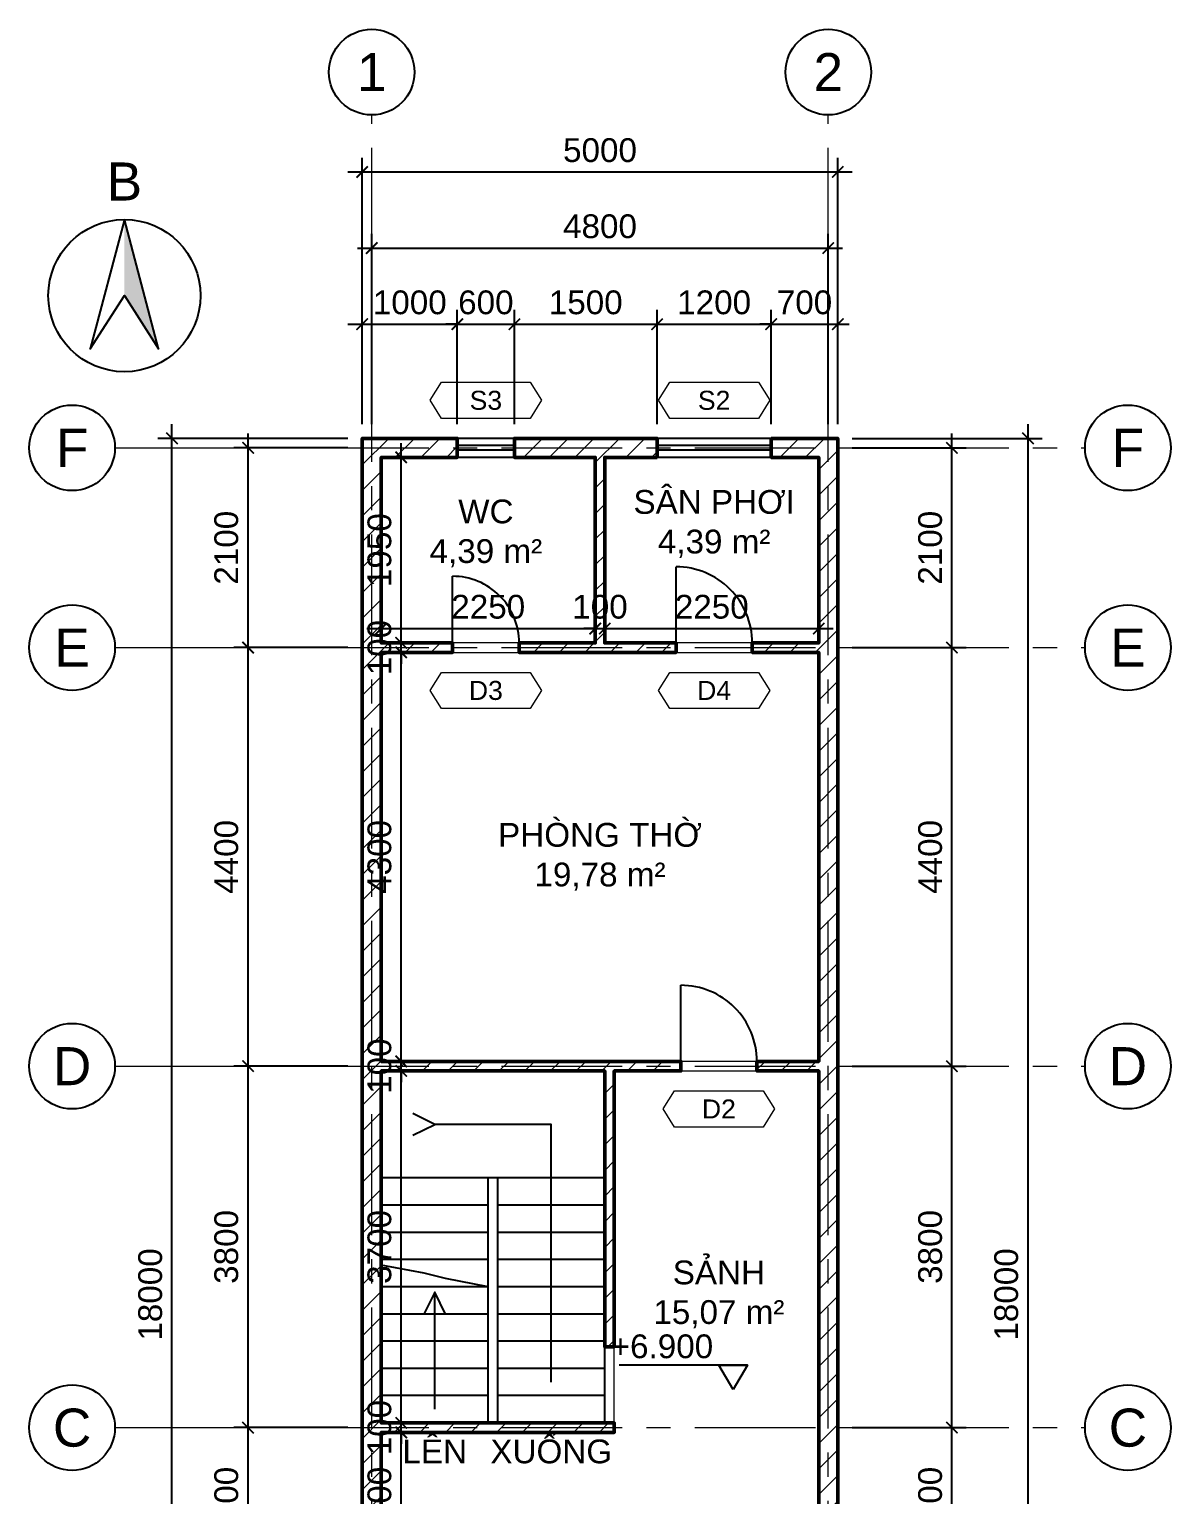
# Model space of a CAD drawing. Header units: millimetres. Extents: x -4035 to 257357, y -7136 to 22735.
# Drawn here: x 28500 to 40500, y 6895 to 22300 of the extents above; entities that cross this region are included whole.
import ezdxf
from ezdxf.enums import TextEntityAlignment as Align

# ---------------------------------------------------------------- set-up
doc = ezdxf.new("R2010")
doc.units = ezdxf.units.MM
doc.header["$LTSCALE"] = 40
doc.linetypes.add('CENTER', pattern=[50.8, 31.75, -6.35, 6.35, -6.35])
doc.linetypes.add('HIDDEN', pattern=[9.525, 6.35, -3.175])
for name, color, linetype, lineweight in [('A-ANNO-DIMS', 1, 'Continuous', 18), ('A-ANNO-ROOM', 7, 'Continuous', 25), ('A-ANNO-SYMB', 7, 'Continuous', 25), ('A-ANNO-TEXT', 7, 'Continuous', 18), ('A-DOOR', 3, 'Continuous', 25), ('A-FLOR-STRS', 6, 'Continuous', 25), ('A-GLAZ', 4, 'Continuous', 25), ('A-OPEN', 8, 'HIDDEN', 18), ('A-WALL', 7, 'Continuous', 50), ('A-WALL-PATT', 8, 'Continuous', 9), ('S-GRID', 1, 'CENTER', 18), ('S-GRID-IDEN', 7, 'Continuous', 25)]:
    doc.layers.add(name, color=color, linetype=linetype, lineweight=lineweight)
doc.layers.add('A-AREA', color=30, linetype='Continuous', lineweight=9, plot=False)
doc.styles.add('MCP-ARIAL', font='arial.ttf')
doc.dimstyles.new('MCP-1-100', dxfattribs={"dimscale": 100, "dimtxt": 2.5, "dimasz": 1.2, "dimexe": 1.5, "dimexo": 1.5, "dimgap": 1, "dimtad": 1, "dimdec": 0, "dimdsep": 46, "dimtxsty": 'MCP-ARIAL', "dimblk": 'ARCHTICK', "dimblk1": 'ARCHTICK', "dimblk2": 'ARCHTICK', "dimcen": 0.09, "dimdle": 1.5, "dimclrd": 256, "dimclre": 256, "dimclrt": 256, "dimadec": 0, "dimazin": 0, "dimtfac": 1, "dimtdec": 4, "dimtix": 1, "dimtmove": 2, "dimatfit": 3, "dimfxl": 1, "dimtolj": 1, "dimtzin": 0, "dimarcsym": 0})

# ---------------------------------------------------------------- blocks, each defined once
blk = doc.blocks.new('MCP_CUA_DI_800')
blk.add_line((0, 0), (0, 800))
blk.add_arc((0, 0), 800, 359.9964, 90.0036)
at = {"style": 'MCP-ARIAL', "flags": 1}
for tag, p in [('MA', (400, -100)), ('LOAI', (400, -220)), ('RONG', (400, -340))]:
    blk.add_attdef(tag, p, '', height=80, dxfattribs=at)
blk = doc.blocks.new('MCP_THE_LG_3')
blk.add_lwpolyline([(-5.85, 0), (-4.65, 1.9), (4.65, 1.9), (5.85, 0), (4.65, -1.9), (-4.65, -1.9)], close=True)
at = {"style": 'MCP-ARIAL'}
blk.add_attdef('MA', text='', height=2, dxfattribs=at).set_placement((0, 0), align=Align.MIDDLE_CENTER)
blk = doc.blocks.new('MCP_CUA_DI_700')
blk.add_line((0, 0), (0, 700))
blk.add_arc((0, 0), 700, 359.9929, 90.0071)
at = {"style": 'MCP-ARIAL', "flags": 1}
for tag, p in [('MA', (350, -100)), ('LOAI', (350, -220)), ('RONG', (350, -340))]:
    blk.add_attdef(tag, p, '', height=80, dxfattribs=at)
blk = doc.blocks.new('MCP_CUA_SO_600_200')
for p, q in [((0, 200), (600, 200)), ((0, 125), (600, 125)), ((0, 75), (600, 75)), ((0, 0), (600, 0))]:
    blk.add_line(p, q)
at = {"style": 'MCP-ARIAL', "flags": 1}
for tag, p in [('MA', (300, -100)), ('LOAI', (300, -220)), ('RONG', (300, -340))]:
    blk.add_attdef(tag, p, '', height=80, dxfattribs=at)
blk = doc.blocks.new('MCP_CUA_SO_1200_200')
for p, q in [((0, 200), (1200, 200)), ((0, 125), (1200, 125)), ((0, 75), (1200, 75)), ((0, 0), (1200, 0))]:
    blk.add_line(p, q)
at = {"style": 'MCP-ARIAL', "flags": 1}
for tag, p in [('MA', (600, -100)), ('LOAI', (600, -220)), ('RONG', (600, -340))]:
    blk.add_attdef(tag, p, '', height=80, dxfattribs=at)
blk = doc.blocks.new('_ArchTick')
at = {"color": 0, "linetype": 'ByBlock', "const_width": 0.15}
blk.add_lwpolyline([(-0.5, -0.5), (0.5, 0.5)], dxfattribs=at)
blk = doc.blocks.new('*D97')
at = {"layer": 'A-ANNO-DIMS', "lineweight": -2, "transparency": 16777216}
for p, q in [((30800, 5850), (30800, 7750)), ((31850, 7600), (30650, 7600)), ((31850, 6000), (30650, 6000))]:
    blk.add_line(p, q, dxfattribs=at)
at = {"layer": 'Defpoints', "color": 0, "transparency": 16777216}
for p in [(30800, 7600), (32000, 7600), (32000, 6000)]:
    blk.add_point(p, dxfattribs=at)
at = {"layer": 'A-ANNO-DIMS', "lineweight": -2, "transparency": 16777216, "xscale": 120, "yscale": 120, "zscale": 120}
for p, rotation in [((30800, 7600), 90), ((30800, 6000), 270)]:
    blk.add_blockref('_ArchTick', p, dxfattribs=dict(at, rotation=rotation))
at = {"layer": 'A-ANNO-DIMS', "transparency": 16777216, "insert": (30572, 6800), "char_height": 250, "attachment_point": 5, "rotation": 90, "style": 'MCP-ARIAL'}
blk.add_mtext('\\A1;1600', dxfattribs=at)
blk = doc.blocks.new('*D98')
at = {"layer": 'A-ANNO-DIMS', "lineweight": -2, "transparency": 16777216}
for p, q in [((31850, 11400), (30650, 11400)), ((30800, 7450), (30800, 11550)), ((31850, 7600), (30650, 7600))]:
    blk.add_line(p, q, dxfattribs=at)
at = {"layer": 'Defpoints', "color": 0, "transparency": 16777216}
for p in [(30800, 11400), (32000, 11400), (32000, 7600)]:
    blk.add_point(p, dxfattribs=at)
at = {"layer": 'A-ANNO-DIMS', "lineweight": -2, "transparency": 16777216, "xscale": 120, "yscale": 120, "zscale": 120}
for p, rotation in [((30800, 11400), 90), ((30800, 7600), 270)]:
    blk.add_blockref('_ArchTick', p, dxfattribs=dict(at, rotation=rotation))
at = {"layer": 'A-ANNO-DIMS', "transparency": 16777216, "insert": (30572, 9500), "char_height": 250, "attachment_point": 5, "rotation": 90, "style": 'MCP-ARIAL'}
blk.add_mtext('\\A1;3800', dxfattribs=at)
blk = doc.blocks.new('*D99')
at = {"layer": 'A-ANNO-DIMS', "lineweight": -2, "transparency": 16777216}
for p, q in [((30800, 11250), (30800, 15950)), ((31850, 15800), (30650, 15800)), ((31850, 11400), (30650, 11400))]:
    blk.add_line(p, q, dxfattribs=at)
at = {"layer": 'Defpoints', "color": 0, "transparency": 16777216}
for p in [(30800, 15800), (32000, 15800), (32000, 11400)]:
    blk.add_point(p, dxfattribs=at)
at = {"layer": 'A-ANNO-DIMS', "lineweight": -2, "transparency": 16777216, "xscale": 120, "yscale": 120, "zscale": 120}
for p, rotation in [((30800, 15800), 90), ((30800, 11400), 270)]:
    blk.add_blockref('_ArchTick', p, dxfattribs=dict(at, rotation=rotation))
at = {"layer": 'A-ANNO-DIMS', "transparency": 16777216, "insert": (30572, 13600), "char_height": 250, "attachment_point": 5, "rotation": 90, "style": 'MCP-ARIAL'}
blk.add_mtext('\\A1;4400', dxfattribs=at)
blk = doc.blocks.new('*D100')
at = {"layer": 'A-ANNO-DIMS', "lineweight": -2, "transparency": 16777216}
for p, q in [((30800, 15650), (30800, 18050)), ((31850, 17900), (30650, 17900)), ((31850, 15800), (30650, 15800))]:
    blk.add_line(p, q, dxfattribs=at)
at = {"layer": 'Defpoints', "color": 0, "transparency": 16777216}
for p in [(30800, 17900), (32000, 17900), (32000, 15800)]:
    blk.add_point(p, dxfattribs=at)
at = {"layer": 'A-ANNO-DIMS', "lineweight": -2, "transparency": 16777216, "xscale": 120, "yscale": 120, "zscale": 120}
for p, rotation in [((30800, 17900), 90), ((30800, 15800), 270)]:
    blk.add_blockref('_ArchTick', p, dxfattribs=dict(at, rotation=rotation))
at = {"layer": 'A-ANNO-DIMS', "transparency": 16777216, "insert": (30572, 16850), "char_height": 250, "attachment_point": 5, "rotation": 90, "style": 'MCP-ARIAL'}
blk.add_mtext('\\A1;2100', dxfattribs=at)
blk = doc.blocks.new('*D101')
at = {"layer": 'A-ANNO-DIMS', "lineweight": -2, "transparency": 16777216}
for p, q in [((30000, -150), (30000, 18150)), ((31850, 18000), (29850, 18000)), ((31850, 0), (29850, 0))]:
    blk.add_line(p, q, dxfattribs=at)
at = {"layer": 'Defpoints', "color": 0, "transparency": 16777216}
for p in [(30000, 18000), (32000, 18000), (32000, 0)]:
    blk.add_point(p, dxfattribs=at)
at = {"layer": 'A-ANNO-DIMS', "lineweight": -2, "transparency": 16777216, "xscale": 120, "yscale": 120, "zscale": 120}
for p, rotation in [((30000, 18000), 90), ((30000, 0), 270)]:
    blk.add_blockref('_ArchTick', p, dxfattribs=dict(at, rotation=rotation))
at = {"layer": 'A-ANNO-DIMS', "transparency": 16777216, "insert": (29772, 9000), "char_height": 250, "attachment_point": 5, "rotation": 90, "style": 'MCP-ARIAL'}
blk.add_mtext('\\A1;18000', dxfattribs=at)
blk = doc.blocks.new('*D102')
at = {"layer": 'A-ANNO-DIMS', "lineweight": -2, "transparency": 16777216}
for p, q in [((32000, 18150), (32000, 19350)), ((33000, 18150), (33000, 19350)), ((31850, 19200), (33150, 19200))]:
    blk.add_line(p, q, dxfattribs=at)
at = {"layer": 'Defpoints', "color": 0, "transparency": 16777216}
for p in [(33000, 19200), (32000, 18000), (33000, 18000)]:
    blk.add_point(p, dxfattribs=at)
at = {"layer": 'A-ANNO-DIMS', "lineweight": -2, "transparency": 16777216, "xscale": 120, "yscale": 120, "zscale": 120, "rotation": 180}
blk.add_blockref('_ArchTick', (32000, 19200), dxfattribs=at)
at = {"layer": 'A-ANNO-DIMS', "lineweight": -2, "transparency": 16777216, "xscale": 120, "yscale": 120, "zscale": 120}
blk.add_blockref('_ArchTick', (33000, 19200), dxfattribs=at)
at = {"layer": 'A-ANNO-DIMS', "transparency": 16777216, "insert": (32500, 19428), "char_height": 250, "attachment_point": 5, "style": 'MCP-ARIAL'}
blk.add_mtext('\\A1;1000', dxfattribs=at)
blk = doc.blocks.new('*D103')
at = {"layer": 'A-ANNO-DIMS', "lineweight": -2, "transparency": 16777216}
for p, q in [((33000, 18150), (33000, 19350)), ((33600, 18150), (33600, 19350)), ((33000, 19200), (32880, 19200)), ((33000, 19200), (33600, 19200)), ((33600, 19200), (33720, 19200))]:
    blk.add_line(p, q, dxfattribs=at)
at = {"layer": 'Defpoints', "color": 0, "transparency": 16777216}
for p in [(33600, 19200), (33000, 18000), (33600, 18000)]:
    blk.add_point(p, dxfattribs=at)
at = {"layer": 'A-ANNO-DIMS', "lineweight": -2, "transparency": 16777216, "xscale": 120, "yscale": 120, "zscale": 120}
blk.add_blockref('_ArchTick', (33000, 19200), dxfattribs=at)
at = {"layer": 'A-ANNO-DIMS', "lineweight": -2, "transparency": 16777216, "xscale": 120, "yscale": 120, "zscale": 120, "rotation": 180}
blk.add_blockref('_ArchTick', (33600, 19200), dxfattribs=at)
at = {"layer": 'A-ANNO-DIMS', "transparency": 16777216, "insert": (33300, 19428), "char_height": 250, "attachment_point": 5, "style": 'MCP-ARIAL'}
blk.add_mtext('\\A1;600', dxfattribs=at)
blk = doc.blocks.new('*D104')
at = {"layer": 'A-ANNO-DIMS', "lineweight": -2, "transparency": 16777216}
for p, q in [((33600, 18150), (33600, 19350)), ((35100, 18150), (35100, 19350)), ((33450, 19200), (35250, 19200))]:
    blk.add_line(p, q, dxfattribs=at)
at = {"layer": 'Defpoints', "color": 0, "transparency": 16777216}
for p in [(35100, 19200), (33600, 18000), (35100, 18000)]:
    blk.add_point(p, dxfattribs=at)
at = {"layer": 'A-ANNO-DIMS', "lineweight": -2, "transparency": 16777216, "xscale": 120, "yscale": 120, "zscale": 120, "rotation": 180}
blk.add_blockref('_ArchTick', (33600, 19200), dxfattribs=at)
at = {"layer": 'A-ANNO-DIMS', "lineweight": -2, "transparency": 16777216, "xscale": 120, "yscale": 120, "zscale": 120}
blk.add_blockref('_ArchTick', (35100, 19200), dxfattribs=at)
at = {"layer": 'A-ANNO-DIMS', "transparency": 16777216, "insert": (34350, 19428), "char_height": 250, "attachment_point": 5, "style": 'MCP-ARIAL'}
blk.add_mtext('\\A1;1500', dxfattribs=at)
blk = doc.blocks.new('*D105')
at = {"layer": 'A-ANNO-DIMS', "lineweight": -2, "transparency": 16777216}
for p, q in [((35100, 18150), (35100, 19350)), ((36300, 18150), (36300, 19350)), ((34950, 19200), (36450, 19200))]:
    blk.add_line(p, q, dxfattribs=at)
at = {"layer": 'Defpoints', "color": 0, "transparency": 16777216}
for p in [(36300, 19200), (35100, 18000), (36300, 18000)]:
    blk.add_point(p, dxfattribs=at)
at = {"layer": 'A-ANNO-DIMS', "lineweight": -2, "transparency": 16777216, "xscale": 120, "yscale": 120, "zscale": 120, "rotation": 180}
blk.add_blockref('_ArchTick', (35100, 19200), dxfattribs=at)
at = {"layer": 'A-ANNO-DIMS', "lineweight": -2, "transparency": 16777216, "xscale": 120, "yscale": 120, "zscale": 120}
blk.add_blockref('_ArchTick', (36300, 19200), dxfattribs=at)
at = {"layer": 'A-ANNO-DIMS', "transparency": 16777216, "insert": (35700, 19428), "char_height": 250, "attachment_point": 5, "style": 'MCP-ARIAL'}
blk.add_mtext('\\A1;1200', dxfattribs=at)
blk = doc.blocks.new('*D106')
at = {"layer": 'A-ANNO-DIMS', "lineweight": -2, "transparency": 16777216}
for p, q in [((36300, 18150), (36300, 19350)), ((37000, 18150), (37000, 19350)), ((36300, 19200), (36180, 19200)), ((36300, 19200), (37000, 19200)), ((37000, 19200), (37120, 19200))]:
    blk.add_line(p, q, dxfattribs=at)
at = {"layer": 'Defpoints', "color": 0, "transparency": 16777216}
for p in [(37000, 19200), (36300, 18000), (37000, 18000)]:
    blk.add_point(p, dxfattribs=at)
at = {"layer": 'A-ANNO-DIMS', "lineweight": -2, "transparency": 16777216, "xscale": 120, "yscale": 120, "zscale": 120}
blk.add_blockref('_ArchTick', (36300, 19200), dxfattribs=at)
at = {"layer": 'A-ANNO-DIMS', "lineweight": -2, "transparency": 16777216, "xscale": 120, "yscale": 120, "zscale": 120, "rotation": 180}
blk.add_blockref('_ArchTick', (37000, 19200), dxfattribs=at)
at = {"layer": 'A-ANNO-DIMS', "transparency": 16777216, "insert": (36650, 19428), "char_height": 250, "attachment_point": 5, "style": 'MCP-ARIAL'}
blk.add_mtext('\\A1;700', dxfattribs=at)
blk = doc.blocks.new('*D107')
at = {"layer": 'A-ANNO-DIMS', "lineweight": -2, "transparency": 16777216}
for p, q in [((32100, 18150), (32100, 20150)), ((36900, 18150), (36900, 20150)), ((31950, 20000), (37050, 20000))]:
    blk.add_line(p, q, dxfattribs=at)
at = {"layer": 'Defpoints', "color": 0, "transparency": 16777216}
for p in [(36900, 20000), (32100, 18000), (36900, 18000)]:
    blk.add_point(p, dxfattribs=at)
at = {"layer": 'A-ANNO-DIMS', "lineweight": -2, "transparency": 16777216, "xscale": 120, "yscale": 120, "zscale": 120, "rotation": 180}
blk.add_blockref('_ArchTick', (32100, 20000), dxfattribs=at)
at = {"layer": 'A-ANNO-DIMS', "lineweight": -2, "transparency": 16777216, "xscale": 120, "yscale": 120, "zscale": 120}
blk.add_blockref('_ArchTick', (36900, 20000), dxfattribs=at)
at = {"layer": 'A-ANNO-DIMS', "transparency": 16777216, "insert": (34500, 20228), "char_height": 250, "attachment_point": 5, "style": 'MCP-ARIAL'}
blk.add_mtext('\\A1;4800', dxfattribs=at)
blk = doc.blocks.new('*D108')
at = {"layer": 'A-ANNO-DIMS', "lineweight": -2, "transparency": 16777216}
for p, q in [((31850, 20800), (37150, 20800)), ((32000, 18150), (32000, 20950)), ((37000, 18150), (37000, 20950))]:
    blk.add_line(p, q, dxfattribs=at)
at = {"layer": 'Defpoints', "color": 0, "transparency": 16777216}
for p in [(37000, 20800), (32000, 18000), (37000, 18000)]:
    blk.add_point(p, dxfattribs=at)
at = {"layer": 'A-ANNO-DIMS', "lineweight": -2, "transparency": 16777216, "xscale": 120, "yscale": 120, "zscale": 120, "rotation": 180}
blk.add_blockref('_ArchTick', (32000, 20800), dxfattribs=at)
at = {"layer": 'A-ANNO-DIMS', "lineweight": -2, "transparency": 16777216, "xscale": 120, "yscale": 120, "zscale": 120}
blk.add_blockref('_ArchTick', (37000, 20800), dxfattribs=at)
at = {"layer": 'A-ANNO-DIMS', "transparency": 16777216, "insert": (34500, 21028), "char_height": 250, "attachment_point": 5, "style": 'MCP-ARIAL'}
blk.add_mtext('\\A1;5000', dxfattribs=at)
blk = doc.blocks.new('*D110')
at = {"layer": 'A-ANNO-DIMS', "lineweight": -2, "transparency": 16777216}
for p, q in [((38200, 5850), (38200, 7750)), ((37150, 7600), (38350, 7600)), ((37150, 6000), (38350, 6000))]:
    blk.add_line(p, q, dxfattribs=at)
at = {"layer": 'Defpoints', "color": 0, "transparency": 16777216}
for p in [(37000, 7600), (38200, 7600), (37000, 6000)]:
    blk.add_point(p, dxfattribs=at)
at = {"layer": 'A-ANNO-DIMS', "lineweight": -2, "transparency": 16777216, "xscale": 120, "yscale": 120, "zscale": 120}
for p, rotation in [((38200, 7600), 90), ((38200, 6000), 270)]:
    blk.add_blockref('_ArchTick', p, dxfattribs=dict(at, rotation=rotation))
at = {"layer": 'A-ANNO-DIMS', "transparency": 16777216, "insert": (37972, 6800), "char_height": 250, "attachment_point": 5, "rotation": 90, "style": 'MCP-ARIAL'}
blk.add_mtext('\\A1;1600', dxfattribs=at)
blk = doc.blocks.new('*D111')
at = {"layer": 'A-ANNO-DIMS', "lineweight": -2, "transparency": 16777216}
for p, q in [((37150, 11400), (38350, 11400)), ((38200, 7450), (38200, 11550)), ((37150, 7600), (38350, 7600))]:
    blk.add_line(p, q, dxfattribs=at)
at = {"layer": 'Defpoints', "color": 0, "transparency": 16777216}
for p in [(37000, 11400), (38200, 11400), (37000, 7600)]:
    blk.add_point(p, dxfattribs=at)
at = {"layer": 'A-ANNO-DIMS', "lineweight": -2, "transparency": 16777216, "xscale": 120, "yscale": 120, "zscale": 120}
for p, rotation in [((38200, 11400), 90), ((38200, 7600), 270)]:
    blk.add_blockref('_ArchTick', p, dxfattribs=dict(at, rotation=rotation))
at = {"layer": 'A-ANNO-DIMS', "transparency": 16777216, "insert": (37972, 9500), "char_height": 250, "attachment_point": 5, "rotation": 90, "style": 'MCP-ARIAL'}
blk.add_mtext('\\A1;3800', dxfattribs=at)
blk = doc.blocks.new('*D112')
at = {"layer": 'A-ANNO-DIMS', "lineweight": -2, "transparency": 16777216}
for p, q in [((38200, 11250), (38200, 15950)), ((37150, 15800), (38350, 15800)), ((37150, 11400), (38350, 11400))]:
    blk.add_line(p, q, dxfattribs=at)
at = {"layer": 'Defpoints', "color": 0, "transparency": 16777216}
for p in [(37000, 15800), (38200, 15800), (37000, 11400)]:
    blk.add_point(p, dxfattribs=at)
at = {"layer": 'A-ANNO-DIMS', "lineweight": -2, "transparency": 16777216, "xscale": 120, "yscale": 120, "zscale": 120}
for p, rotation in [((38200, 15800), 90), ((38200, 11400), 270)]:
    blk.add_blockref('_ArchTick', p, dxfattribs=dict(at, rotation=rotation))
at = {"layer": 'A-ANNO-DIMS', "transparency": 16777216, "insert": (37972, 13600), "char_height": 250, "attachment_point": 5, "rotation": 90, "style": 'MCP-ARIAL'}
blk.add_mtext('\\A1;4400', dxfattribs=at)
blk = doc.blocks.new('*D113')
at = {"layer": 'A-ANNO-DIMS', "lineweight": -2, "transparency": 16777216}
for p, q in [((38200, 15650), (38200, 18050)), ((37150, 17900), (38350, 17900)), ((37150, 15800), (38350, 15800))]:
    blk.add_line(p, q, dxfattribs=at)
at = {"layer": 'Defpoints', "color": 0, "transparency": 16777216}
for p in [(37000, 17900), (38200, 17900), (37000, 15800)]:
    blk.add_point(p, dxfattribs=at)
at = {"layer": 'A-ANNO-DIMS', "lineweight": -2, "transparency": 16777216, "xscale": 120, "yscale": 120, "zscale": 120}
for p, rotation in [((38200, 17900), 90), ((38200, 15800), 270)]:
    blk.add_blockref('_ArchTick', p, dxfattribs=dict(at, rotation=rotation))
at = {"layer": 'A-ANNO-DIMS', "transparency": 16777216, "insert": (37972, 16850), "char_height": 250, "attachment_point": 5, "rotation": 90, "style": 'MCP-ARIAL'}
blk.add_mtext('\\A1;2100', dxfattribs=at)
blk = doc.blocks.new('*D114')
at = {"layer": 'A-ANNO-DIMS', "lineweight": -2, "transparency": 16777216}
for p, q in [((39000, -150), (39000, 18150)), ((37150, 18000), (39150, 18000)), ((37150, 0), (39150, 0))]:
    blk.add_line(p, q, dxfattribs=at)
at = {"layer": 'Defpoints', "color": 0, "transparency": 16777216}
for p in [(37000, 18000), (39000, 18000), (37000, 0)]:
    blk.add_point(p, dxfattribs=at)
at = {"layer": 'A-ANNO-DIMS', "lineweight": -2, "transparency": 16777216, "xscale": 120, "yscale": 120, "zscale": 120}
for p, rotation in [((39000, 18000), 90), ((39000, 0), 270)]:
    blk.add_blockref('_ArchTick', p, dxfattribs=dict(at, rotation=rotation))
at = {"layer": 'A-ANNO-DIMS', "transparency": 16777216, "insert": (38772, 9000), "char_height": 250, "attachment_point": 5, "rotation": 90, "style": 'MCP-ARIAL'}
blk.add_mtext('\\A1;18000', dxfattribs=at)
blk = doc.blocks.new('*D118')
at = {"layer": 'A-ANNO-DIMS', "lineweight": -2, "transparency": 16777216}
blk.add_line((32410, 5900), (32410, 7700), dxfattribs=at)
at = {"layer": 'Defpoints', "color": 0, "transparency": 16777216}
for p in [(32410, 7550), (32410, 7550), (32410, 6050)]:
    blk.add_point(p, dxfattribs=at)
at = {"layer": 'A-ANNO-DIMS', "lineweight": -2, "transparency": 16777216, "xscale": 120, "yscale": 120, "zscale": 120}
for p, rotation in [((32410, 7550), 90), ((32410, 6050), 270)]:
    blk.add_blockref('_ArchTick', p, dxfattribs=dict(at, rotation=rotation))
at = {"layer": 'A-ANNO-DIMS', "transparency": 16777216, "insert": (32182, 6800), "char_height": 250, "attachment_point": 5, "rotation": 90, "style": 'MCP-ARIAL'}
blk.add_mtext('\\A1;1500', dxfattribs=at)
blk = doc.blocks.new('*D119')
at = {"layer": 'A-ANNO-DIMS', "lineweight": -2, "transparency": 16777216}
for p, q in [((32410, 7650), (32410, 7770)), ((32410, 7550), (32410, 7650)), ((32410, 7550), (32410, 7430))]:
    blk.add_line(p, q, dxfattribs=at)
at = {"layer": 'Defpoints', "color": 0, "transparency": 16777216}
for p in [(32410, 7650), (32410, 7650), (32410, 7550)]:
    blk.add_point(p, dxfattribs=at)
at = {"layer": 'A-ANNO-DIMS', "lineweight": -2, "transparency": 16777216, "xscale": 120, "yscale": 120, "zscale": 120}
for p, rotation in [((32410, 7650), 270), ((32410, 7550), 90)]:
    blk.add_blockref('_ArchTick', p, dxfattribs=dict(at, rotation=rotation))
at = {"layer": 'A-ANNO-DIMS', "transparency": 16777216, "insert": (32182, 7600), "char_height": 250, "attachment_point": 5, "rotation": 90, "style": 'MCP-ARIAL'}
blk.add_mtext('\\A1;100', dxfattribs=at)
blk = doc.blocks.new('*D120')
at = {"layer": 'A-ANNO-DIMS', "lineweight": -2, "transparency": 16777216}
blk.add_line((32410, 7500), (32410, 11500), dxfattribs=at)
at = {"layer": 'Defpoints', "color": 0, "transparency": 16777216}
for p in [(32410, 11350), (32410, 11350), (32410, 7650)]:
    blk.add_point(p, dxfattribs=at)
at = {"layer": 'A-ANNO-DIMS', "lineweight": -2, "transparency": 16777216, "xscale": 120, "yscale": 120, "zscale": 120}
for p, rotation in [((32410, 11350), 90), ((32410, 7650), 270)]:
    blk.add_blockref('_ArchTick', p, dxfattribs=dict(at, rotation=rotation))
at = {"layer": 'A-ANNO-DIMS', "transparency": 16777216, "insert": (32182, 9500), "char_height": 250, "attachment_point": 5, "rotation": 90, "style": 'MCP-ARIAL'}
blk.add_mtext('\\A1;3700', dxfattribs=at)
blk = doc.blocks.new('*D121')
at = {"layer": 'A-ANNO-DIMS', "lineweight": -2, "transparency": 16777216}
for p, q in [((32410, 11450), (32410, 11570)), ((32410, 11350), (32410, 11450)), ((32410, 11350), (32410, 11230))]:
    blk.add_line(p, q, dxfattribs=at)
at = {"layer": 'Defpoints', "color": 0, "transparency": 16777216}
for p in [(32410, 11450), (32410, 11450), (32410, 11350)]:
    blk.add_point(p, dxfattribs=at)
at = {"layer": 'A-ANNO-DIMS', "lineweight": -2, "transparency": 16777216, "xscale": 120, "yscale": 120, "zscale": 120}
for p, rotation in [((32410, 11450), 270), ((32410, 11350), 90)]:
    blk.add_blockref('_ArchTick', p, dxfattribs=dict(at, rotation=rotation))
at = {"layer": 'A-ANNO-DIMS', "transparency": 16777216, "insert": (32182, 11400), "char_height": 250, "attachment_point": 5, "rotation": 90, "style": 'MCP-ARIAL'}
blk.add_mtext('\\A1;100', dxfattribs=at)
blk = doc.blocks.new('*D122')
at = {"layer": 'A-ANNO-DIMS', "lineweight": -2, "transparency": 16777216}
blk.add_line((32410, 11300), (32410, 15900), dxfattribs=at)
at = {"layer": 'Defpoints', "color": 0, "transparency": 16777216}
for p in [(32410, 15750), (32410, 15750), (32410, 11450)]:
    blk.add_point(p, dxfattribs=at)
at = {"layer": 'A-ANNO-DIMS', "lineweight": -2, "transparency": 16777216, "xscale": 120, "yscale": 120, "zscale": 120}
for p, rotation in [((32410, 15750), 90), ((32410, 11450), 270)]:
    blk.add_blockref('_ArchTick', p, dxfattribs=dict(at, rotation=rotation))
at = {"layer": 'A-ANNO-DIMS', "transparency": 16777216, "insert": (32182, 13600), "char_height": 250, "attachment_point": 5, "rotation": 90, "style": 'MCP-ARIAL'}
blk.add_mtext('\\A1;4300', dxfattribs=at)
blk = doc.blocks.new('*D123')
at = {"layer": 'A-ANNO-DIMS', "lineweight": -2, "transparency": 16777216}
for p, q in [((32410, 15850), (32410, 15970)), ((32410, 15750), (32410, 15850)), ((32410, 15750), (32410, 15630))]:
    blk.add_line(p, q, dxfattribs=at)
at = {"layer": 'Defpoints', "color": 0, "transparency": 16777216}
for p in [(32410, 15850), (32410, 15850), (32410, 15750)]:
    blk.add_point(p, dxfattribs=at)
at = {"layer": 'A-ANNO-DIMS', "lineweight": -2, "transparency": 16777216, "xscale": 120, "yscale": 120, "zscale": 120}
for p, rotation in [((32410, 15850), 270), ((32410, 15750), 90)]:
    blk.add_blockref('_ArchTick', p, dxfattribs=dict(at, rotation=rotation))
at = {"layer": 'A-ANNO-DIMS', "transparency": 16777216, "insert": (32182, 15800), "char_height": 250, "attachment_point": 5, "rotation": 90, "style": 'MCP-ARIAL'}
blk.add_mtext('\\A1;100', dxfattribs=at)
blk = doc.blocks.new('*D124')
at = {"layer": 'A-ANNO-DIMS', "lineweight": -2, "transparency": 16777216}
blk.add_line((32410, 15700), (32410, 17950), dxfattribs=at)
at = {"layer": 'Defpoints', "color": 0, "transparency": 16777216}
for p in [(32410, 17800), (32410, 17800), (32410, 15850)]:
    blk.add_point(p, dxfattribs=at)
at = {"layer": 'A-ANNO-DIMS', "lineweight": -2, "transparency": 16777216, "xscale": 120, "yscale": 120, "zscale": 120}
for p, rotation in [((32410, 17800), 90), ((32410, 15850), 270)]:
    blk.add_blockref('_ArchTick', p, dxfattribs=dict(at, rotation=rotation))
at = {"layer": 'A-ANNO-DIMS', "transparency": 16777216, "insert": (32182, 16825), "char_height": 250, "attachment_point": 5, "rotation": 90, "style": 'MCP-ARIAL'}
blk.add_mtext('\\A1;1950', dxfattribs=at)
blk = doc.blocks.new('*D125')
at = {"layer": 'A-ANNO-DIMS', "lineweight": -2, "transparency": 16777216}
blk.add_line((32050, 16000), (34600, 16000), dxfattribs=at)
at = {"layer": 'Defpoints', "color": 0, "transparency": 16777216}
for p in [(32200, 16000), (34450, 16000), (34450, 16000)]:
    blk.add_point(p, dxfattribs=at)
at = {"layer": 'A-ANNO-DIMS', "lineweight": -2, "transparency": 16777216, "xscale": 120, "yscale": 120, "zscale": 120, "rotation": 180}
blk.add_blockref('_ArchTick', (32200, 16000), dxfattribs=at)
at = {"layer": 'A-ANNO-DIMS', "lineweight": -2, "transparency": 16777216, "xscale": 120, "yscale": 120, "zscale": 120}
blk.add_blockref('_ArchTick', (34450, 16000), dxfattribs=at)
at = {"layer": 'A-ANNO-DIMS', "transparency": 16777216, "insert": (33325, 16228), "char_height": 250, "attachment_point": 5, "style": 'MCP-ARIAL'}
blk.add_mtext('\\A1;2250', dxfattribs=at)
blk = doc.blocks.new('*D126')
at = {"layer": 'A-ANNO-DIMS', "lineweight": -2, "transparency": 16777216}
for p, q in [((34450, 16000), (34330, 16000)), ((34450, 16000), (34550, 16000)), ((34550, 16000), (34670, 16000))]:
    blk.add_line(p, q, dxfattribs=at)
at = {"layer": 'Defpoints', "color": 0, "transparency": 16777216}
for p in [(34450, 16000), (34550, 16000), (34550, 16000)]:
    blk.add_point(p, dxfattribs=at)
at = {"layer": 'A-ANNO-DIMS', "lineweight": -2, "transparency": 16777216, "xscale": 120, "yscale": 120, "zscale": 120}
blk.add_blockref('_ArchTick', (34450, 16000), dxfattribs=at)
at = {"layer": 'A-ANNO-DIMS', "lineweight": -2, "transparency": 16777216, "xscale": 120, "yscale": 120, "zscale": 120, "rotation": 180}
blk.add_blockref('_ArchTick', (34550, 16000), dxfattribs=at)
at = {"layer": 'A-ANNO-DIMS', "transparency": 16777216, "insert": (34500, 16228), "char_height": 250, "attachment_point": 5, "style": 'MCP-ARIAL'}
blk.add_mtext('\\A1;100', dxfattribs=at)
blk = doc.blocks.new('*D127')
at = {"layer": 'A-ANNO-DIMS', "lineweight": -2, "transparency": 16777216}
blk.add_line((34400, 16000), (36950, 16000), dxfattribs=at)
at = {"layer": 'Defpoints', "color": 0, "transparency": 16777216}
for p in [(34550, 16000), (36800, 16000), (36800, 16000)]:
    blk.add_point(p, dxfattribs=at)
at = {"layer": 'A-ANNO-DIMS', "lineweight": -2, "transparency": 16777216, "xscale": 120, "yscale": 120, "zscale": 120, "rotation": 180}
blk.add_blockref('_ArchTick', (34550, 16000), dxfattribs=at)
at = {"layer": 'A-ANNO-DIMS', "lineweight": -2, "transparency": 16777216, "xscale": 120, "yscale": 120, "zscale": 120}
blk.add_blockref('_ArchTick', (36800, 16000), dxfattribs=at)
at = {"layer": 'A-ANNO-DIMS', "transparency": 16777216, "insert": (35675, 16228), "char_height": 250, "attachment_point": 5, "style": 'MCP-ARIAL'}
blk.add_mtext('\\A1;2250', dxfattribs=at)
blk = doc.blocks.new('MCP_TRUC')
blk.add_circle((0, 0), 4.5)
at = {"style": 'MCP-ARIAL'}
blk.add_attdef('SO', text='', height=4, dxfattribs=at).set_placement((0, 0), align=Align.MIDDLE_CENTER)
blk = doc.blocks.new('MCP_COTE_TRAI')
blk.add_line((1.5, 2.55), (-12, 2.55))
blk.add_lwpolyline([(0, 0), (-1.5, 2.55), (1.5, 2.55)], close=True)
at = {"style": 'MCP-ARIAL'}
blk.add_attdef('COTE', text='', height=2.5, dxfattribs=at).set_placement((-2.1, 3.3), align=Align.RIGHT)
blk = doc.blocks.new('MCP_HUONG_BAC')
blk.add_hatch(color=256).paths.add_polyline_path([(0, 8), (0, 0), (3.6, -5.6)], flags=16)
blk.add_lwpolyline([(0, 8), (-3.6, -5.6), (0, 0), (3.6, -5.6)], close=True)
blk.add_circle((0, 0), 8)
at = {"style": 'MCP-ARIAL'}
blk.add_attdef('KY_HIEU', text='', height=4, dxfattribs=at).set_placement((0, 12), align=Align.MIDDLE_CENTER)

msp = doc.modelspace()

# ---------------------------------------------------------------- hatches: boundary and pattern name
at = {"layer": 'A-WALL-PATT'}
h = msp.add_hatch(dxfattribs=at)
h.set_pattern_fill('ANSI31', color=256, scale=60, style=0)
h.paths.add_polyline_path([(35300, 0), (35300, 200), (34500, 200), (34500, 0)], flags=16)
h.paths.add_polyline_path([(33000, 17800), (33000, 18000), (32000, 18000), (32000, 0), (32900, 0), (32900, 200), (32200, 200), (32200, 5950), (35350, 5950), (35350, 6050), (32200, 6050), (32200, 7550), (34650, 7550), (34650, 7650), (32200, 7650), (32200, 11350), (34550, 11350), (34550, 8450), (34650, 8450), (34650, 11350), (35350, 11350), (35350, 11450), (32200, 11450), (32200, 15750), (32950, 15750), (32950, 15850), (32200, 15850), (32200, 17800)], flags=16)
h.paths.add_polyline_path([(35100, 17800), (35100, 18000), (33600, 18000), (33600, 17800), (34450, 17800), (34450, 15850), (33650, 15850), (33650, 15750), (35300, 15750), (35300, 15850), (34550, 15850), (34550, 17800)], flags=16)
h.paths.add_polyline_path([(36300, 18000), (36300, 17800), (36800, 17800), (36800, 15850), (36100, 15850), (36100, 15750), (36800, 15750), (36800, 11450), (36150, 11450), (36150, 11350), (36800, 11350), (36800, 6050), (36150, 6050), (36150, 5950), (36800, 5950), (36800, 200), (36500, 200), (36500, 0), (37000, 0), (37000, 18000)], flags=16)

# ---------------------------------------------------------------- linework, layer by layer
at = {"layer": 'A-AREA'}
for points in [[(32200, 17800), (34450, 17800), (34450, 15850), (32200, 15850)], [(36800, 17800), (36800, 15850), (34550, 15850), (34550, 17800)], [(36800, 11450), (32200, 11450), (32200, 15750), (36800, 15750)], [(34650, 11350), (36800, 11350), (36800, 6050), (32200, 6050), (32200, 7550), (34650, 7550)], [(34550, 11350), (34550, 7650), (32200, 7650), (32200, 11350)]]:
    msp.add_lwpolyline(points, close=True, dxfattribs=at)
at = {"layer": 'A-FLOR-STRS'}
for p, q in [((34550, 10225), (32200, 10225)), ((33325, 7650), (33325, 10225)), ((33425, 7650), (33425, 10225)), ((33325, 9938.889), (32200, 9938.889)), ((34550, 9938.889), (33425, 9938.889)), ((33325, 9652.778), (32200, 9652.778)), ((34550, 9652.778), (33425, 9652.778)), ((33325, 9366.667), (32200, 9366.667)), ((34550, 9366.667), (33425, 9366.667)), ((33325, 9080.556), (32200, 9080.556)), ((34550, 9080.556), (33425, 9080.556)), ((33325, 8794.444), (32200, 8794.444)), ((34550, 8794.444), (33425, 8794.444)), ((33325, 8508.333), (32200, 8508.333)), ((34550, 8508.333), (33425, 8508.333)), ((33325, 8222.222), (32200, 8222.222)), ((34550, 8222.222), (33425, 8222.222)), ((33325, 7936.111), (32200, 7936.111)), ((34550, 7936.111), (33425, 7936.111)), ((34550, 7650), (33425, 7650))]:
    msp.add_line(p, q, dxfattribs=at)
msp.add_lwpolyline([(34550, 7650), (34550, 11350), (32200, 11350), (32200, 7650)], close=True, dxfattribs=at)
for points in [[(32533.611, 10673.056), (32762.5, 10787.5), (32533.611, 10901.944)], [(33987.5, 8079.167), (33987.5, 10787.5), (32762.5, 10787.5)], [(33325, 9080.556), (32875, 9166.389), (32650, 9223.611), (32200, 9309.444)], [(32876.944, 8794.444), (32762.5, 9023.333), (32648.056, 8794.444)], [(32762.5, 7793.056), (32762.5, 9023.333)]]:
    msp.add_lwpolyline(points, dxfattribs=at)
at = {"layer": 'A-OPEN'}
for p, q in [((34550, 7650), (34550, 8450)), ((34650, 7650), (34650, 8450))]:
    msp.add_line(p, q, dxfattribs=at)
at = {"layer": 'A-WALL'}
msp.add_lwpolyline([(32200, 6050), (32200, 7550), (34650, 7550), (34650, 7650), (32200, 7650), (32200, 11350), (34550, 11350), (34550, 8450), (34650, 8450), (34650, 11350), (35350, 11350), (35350, 11450), (32200, 11450), (32200, 15750), (32950, 15750), (32950, 15850), (32200, 15850), (32200, 17800), (33000, 17800), (33000, 18000), (32000, 18000), (32000, 0)], dxfattribs=at)
for points in [[(35100, 17800), (35100, 18000), (33600, 18000), (33600, 17800), (34450, 17800), (34450, 15850), (33650, 15850), (33650, 15750), (35300, 15750), (35300, 15850), (34550, 15850), (34550, 17800)], [(36300, 18000), (36300, 17800), (36800, 17800), (36800, 15850), (36100, 15850), (36100, 15750), (36800, 15750), (36800, 11450), (36150, 11450), (36150, 11350), (36800, 11350), (36800, 6050), (36150, 6050), (36150, 5950), (36800, 5950), (36800, 200), (36500, 200), (36500, 0), (37000, 0), (37000, 18000)]]:
    msp.add_lwpolyline(points, close=True, dxfattribs=at)
at = {"layer": 'S-GRID'}
for p, q in [((32100, -4600), (32100, 21400)), ((36900, -4600), (36900, 21400)), ((29400, 17900), (39600, 17900)), ((29400, 15800), (39600, 15800)), ((29400, 11400), (39600, 11400)), ((29400, 7600), (39600, 7600))]:
    msp.add_line(p, q, dxfattribs=at)

# ---------------------------------------------------------------- block references
at = {"layer": 'A-ANNO-SYMB', "xscale": 100, "yscale": 100, "zscale": 100}
for name, p, values in [('MCP_HUONG_BAC', (29500, 19500), {'KY_HIEU': 'B'}), ('MCP_COTE_TRAI', (35900, 8000), {'COTE': '+6.900'})]:
    msp.add_blockref(name, p, dxfattribs=at).add_auto_attribs(values)
at = {"layer": 'A-ANNO-TEXT', "xscale": 100, "yscale": 100, "zscale": 100}
for p, values in [((33300, 18400), {'MA': 'S3'}), ((35700, 18400), {'MA': 'S2'}), ((33300, 15350), {'MA': 'D3'}), ((35700, 15350), {'MA': 'D4'}), ((35750, 10950), {'MA': 'D2'})]:
    msp.add_blockref('MCP_THE_LG_3', p, dxfattribs=at).add_auto_attribs(values)
at = {"layer": 'A-DOOR'}
for name, p in [('MCP_CUA_DI_800', (35300, 15850)), ('MCP_CUA_DI_700', (32950, 15850)), ('MCP_CUA_DI_800', (35350, 11450))]:
    msp.add_blockref(name, p, dxfattribs=at)
at = {"layer": 'A-GLAZ', "rotation": 180}
for name, p in [('MCP_CUA_SO_600_200', (33600, 18000)), ('MCP_CUA_SO_1200_200', (36300, 18000))]:
    msp.add_blockref(name, p, dxfattribs=at)
at = {"layer": 'S-GRID-IDEN', "xscale": 100, "yscale": 100, "zscale": 100}
for p, values in [((32100, 21850), {'SO': '1'}), ((36900, 21850), {'SO': '2'}), ((28950, 17900), {'SO': 'F'}), ((40050, 17900), {'SO': 'F'}), ((28950, 15800), {'SO': 'E'}), ((40050, 15800), {'SO': 'E'}), ((28950, 11400), {'SO': 'D'}), ((40050, 11400), {'SO': 'D'}), ((28950, 7600), {'SO': 'C'}), ((40050, 7600), {'SO': 'C'})]:
    msp.add_blockref('MCP_TRUC', p, dxfattribs=at).add_auto_attribs(values)

# ---------------------------------------------------------------- texts
at = {"layer": 'A-ANNO-ROOM', "char_height": 250, "attachment_point": 5, "style": 'MCP-ARIAL'}
for s, insert in [('SÂN PHƠI\\P4,39 m²', (35700, 17100)), ('WC\\P4,39 m²', (33300, 17000)), ('PHÒNG THỜ\\P19,78 m²', (34500, 13600)), ('SẢNH\\P15,07 m²', (35750, 9000))]:
    msp.add_mtext(s, dxfattribs=dict(at, insert=insert))
at = {"layer": 'A-ANNO-TEXT', "style": 'MCP-ARIAL'}
for s, p in [('XUỐNG', (33987.5, 7350)), ('LÊN', (32762.5, 7350))]:
    msp.add_text(s, height=250, dxfattribs=at).set_placement(p, align=Align.MIDDLE_CENTER)

# ---------------------------------------------------------------- dimensions: what is measured, and where the dimension line sits
at = {"layer": 'A-ANNO-DIMS'}
for base, p1, p2, picture, middle in [((37000, 20800), (32000, 18000), (37000, 18000), '*D108', (34500, 21027.643)), ((36900, 20000), (32100, 18000), (36900, 18000), '*D107', (34500, 20227.643)), ((33000, 19200), (32000, 18000), (33000, 18000), '*D102', (32500, 19427.643)), ((33600, 19200), (33000, 18000), (33600, 18000), '*D103', (33300, 19427.643)), ((35100, 19200), (33600, 18000), (35100, 18000), '*D104', (34350, 19427.643)), ((36300, 19200), (35100, 18000), (36300, 18000), '*D105', (35700, 19427.643)), ((37000, 19200), (36300, 18000), (37000, 18000), '*D106', (36650, 19427.643)), ((34450, 16000), (32200, 16000), (34450, 16000), '*D125', (33325, 16227.643)), ((34550, 16000), (34450, 16000), (34550, 16000), '*D126', (34500, 16227.643)), ((36800, 16000), (34550, 16000), (36800, 16000), '*D127', (35675, 16227.643))]:
    dim = msp.add_linear_dim(base=base, p1=p1, p2=p2, dimstyle='MCP-1-100', dxfattribs=at)
    dim.commit()
    dim.dimension.update_dxf_attribs({"geometry": picture, "text_midpoint": middle})
for base, p1, p2, picture, middle in [((30000, 18000), (32000, 0), (32000, 18000), '*D101', (29772.357, 9000)), ((30800, 17900), (32000, 15800), (32000, 17900), '*D100', (30572.357, 16850)), ((39000, 18000), (37000, 0), (37000, 18000), '*D114', (38772.357, 9000)), ((38200, 17900), (37000, 15800), (37000, 17900), '*D113', (37972.357, 16850)), ((32410, 17800), (32410, 15850), (32410, 17800), '*D124', (32182.357, 16825)), ((32410, 15850), (32410, 15750), (32410, 15850), '*D123', (32182.357, 15800)), ((30800, 15800), (32000, 11400), (32000, 15800), '*D99', (30572.357, 13600)), ((32410, 15750), (32410, 11450), (32410, 15750), '*D122', (32182.271, 13600)), ((38200, 15800), (37000, 11400), (37000, 15800), '*D112', (37972.357, 13600)), ((32410, 11450), (32410, 11350), (32410, 11450), '*D121', (32182.357, 11400)), ((30800, 11400), (32000, 7600), (32000, 11400), '*D98', (30572.271, 9500)), ((32410, 11350), (32410, 7650), (32410, 11350), '*D120', (32182.271, 9500)), ((38200, 11400), (37000, 7600), (37000, 11400), '*D111', (37972.271, 9500)), ((32410, 7650), (32410, 7550), (32410, 7650), '*D119', (32182.357, 7600)), ((30800, 7600), (32000, 6000), (32000, 7600), '*D97', (30572.357, 6800)), ((38200, 7600), (37000, 6000), (37000, 7600), '*D110', (37972.357, 6800)), ((32410, 7550), (32410, 6050), (32410, 7550), '*D118', (32182.357, 6800))]:
    dim = msp.add_linear_dim(base=base, p1=p1, p2=p2, angle=90, dimstyle='MCP-1-100', dxfattribs=at)
    dim.commit()
    dim.dimension.update_dxf_attribs({"geometry": picture, "text_midpoint": middle})

doc.saveas('drawing.dxf')
